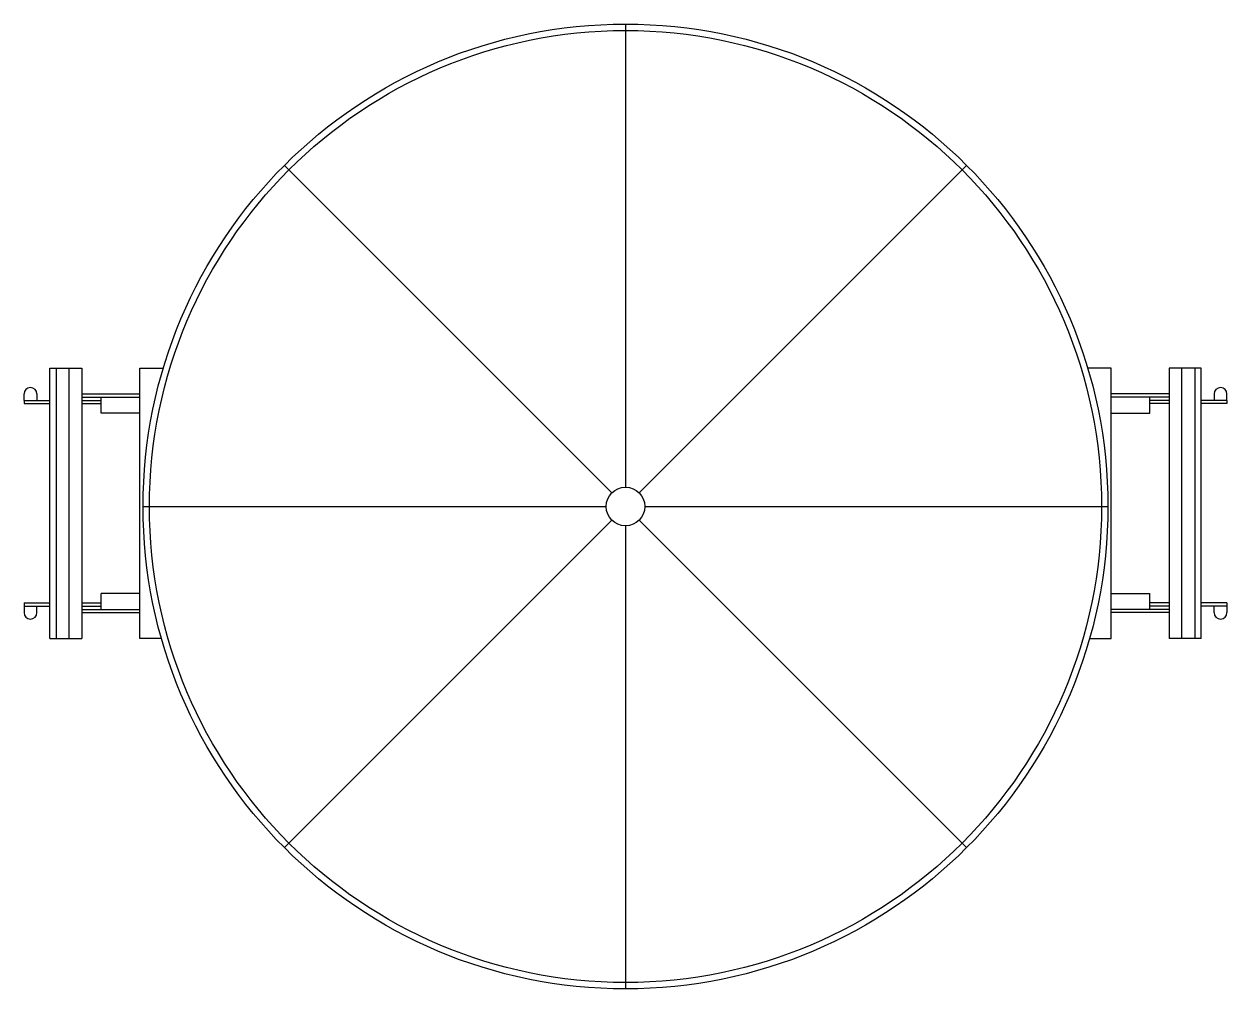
# Model space of a CAD drawing. Extents: x -94 to 94, y -75 to 75.
import ezdxf

# ---------------------------------------------------------------- set-up
doc = ezdxf.new("R2010")
doc.units = 0
doc.header["$MEASUREMENT"] = 0
doc.layers.get('0').update_dxf_attribs({"linetype": 'CONTINUOUS'})

msp = doc.modelspace()

# ---------------------------------------------------------------- linework, layer by layer
at = {"color": 0, "linetype": 'ByBlock'}
for p, q in [((0, 75), (0, 3)), ((-53.03, 53.03), (-2.12, 2.12)), ((53.03, 53.03), (2.12, 2.12)), ((-89.5, -20.5), (-89.5, 21.5)), ((-89.5, 21.5), (-84.5, 21.5)), ((-88.5, 21.5), (-88.5, -20.5)), ((-86.5, -20.5), (-86.5, 21.5)), ((-84.5, 21.5), (-84.5, -20.5)), ((-75.5, -20.5), (-75.5, 21.5)), ((-75.5, 21.5), (-71.85, 21.5)), ((75.5, 21.5), (71.85, 21.5)), ((75.5, -20.5), (75.5, 21.5)), ((89.5, 21.5), (84.5, 21.5)), ((84.5, 21.5), (84.5, -20.5)), ((86.5, -20.5), (86.5, 21.5)), ((88.5, 21.5), (88.5, -20.5)), ((89.5, -20.5), (89.5, 21.5)), ((-93.5, 16.5), (-93.5, 17.5)), ((-91.5, 17.5), (-91.5, 16.5)), ((-84.5, 17.5), (-75.5, 17.5)), ((-84.5, 17), (-75.5, 17)), ((-81.5, 14.5), (-81.5, 17)), ((84.5, 17.5), (75.5, 17.5)), ((84.5, 17), (75.5, 17)), ((81.5, 14.5), (81.5, 17)), ((91.5, 17.5), (91.5, 16.5)), ((93.5, 16.5), (93.5, 17.5)), ((-93.5, 16.5), (-89.5, 16.5)), ((-93.5, 16.5), (-93.5, 16)), ((-93.5, 16), (-89.5, 16)), ((-84.5, 16.5), (-81.5, 16.5)), ((-84.5, 16), (-81.5, 16)), ((84.5, 16.5), (81.5, 16.5)), ((84.5, 16), (81.5, 16)), ((93.5, 16.5), (89.5, 16.5)), ((93.5, 16), (89.5, 16)), ((93.5, 16.5), (93.5, 16)), ((-75.5, 14.5), (-81.5, 14.5)), ((75.5, 14.5), (81.5, 14.5)), ((-75, 0), (-3, 0)), ((3, 0), (75, 0)), ((-2.12, -2.12), (-53.03, -53.03)), ((0, -3), (0, -75)), ((2.12, -2.12), (53.03, -53.03)), ((-81.5, -16), (-81.5, -13.5)), ((-75.5, -13.5), (-81.5, -13.5)), ((75.5, -13.5), (81.5, -13.5)), ((81.5, -16), (81.5, -13.5)), ((-93.5, -15), (-89.5, -15)), ((-93.5, -15), (-93.5, -15.5)), ((-93.5, -15.5), (-89.5, -15.5)), ((-93.5, -15.5), (-93.5, -16.5)), ((-91.5, -16.5), (-91.5, -15.5)), ((-84.5, -15), (-81.5, -15)), ((-84.5, -15.5), (-81.5, -15.5)), ((-84.5, -16), (-75.5, -16)), ((-84.5, -16.5), (-75.5, -16.5)), ((84.5, -16), (75.5, -16)), ((84.5, -16.5), (75.5, -16.5)), ((84.5, -15), (81.5, -15)), ((84.5, -15.5), (81.5, -15.5)), ((93.5, -15), (89.5, -15)), ((93.5, -15.5), (89.5, -15.5)), ((91.5, -16.5), (91.5, -15.5)), ((93.5, -15), (93.5, -15.5)), ((93.5, -15.5), (93.5, -16.5)), ((-89.5, -20.5), (-84.5, -20.5)), ((-72.14, -20.5), (-75.5, -20.5)), ((72.14, -20.5), (75.5, -20.5)), ((89.5, -20.5), (84.5, -20.5))]:
    msp.add_line(p, q, dxfattribs=at)
for radius in [75, 74, 3]:
    msp.add_circle((0, 0), radius, dxfattribs=at)
for centre, start, end in [((-92.5, 17.5), 0, 180), ((92.5, 17.5), 0, 180), ((-92.5, -16.5), 180, 0), ((92.5, -16.5), 180, 0)]:
    msp.add_arc(centre, 1, start, end, dxfattribs=at)

doc.saveas('drawing.dxf')
